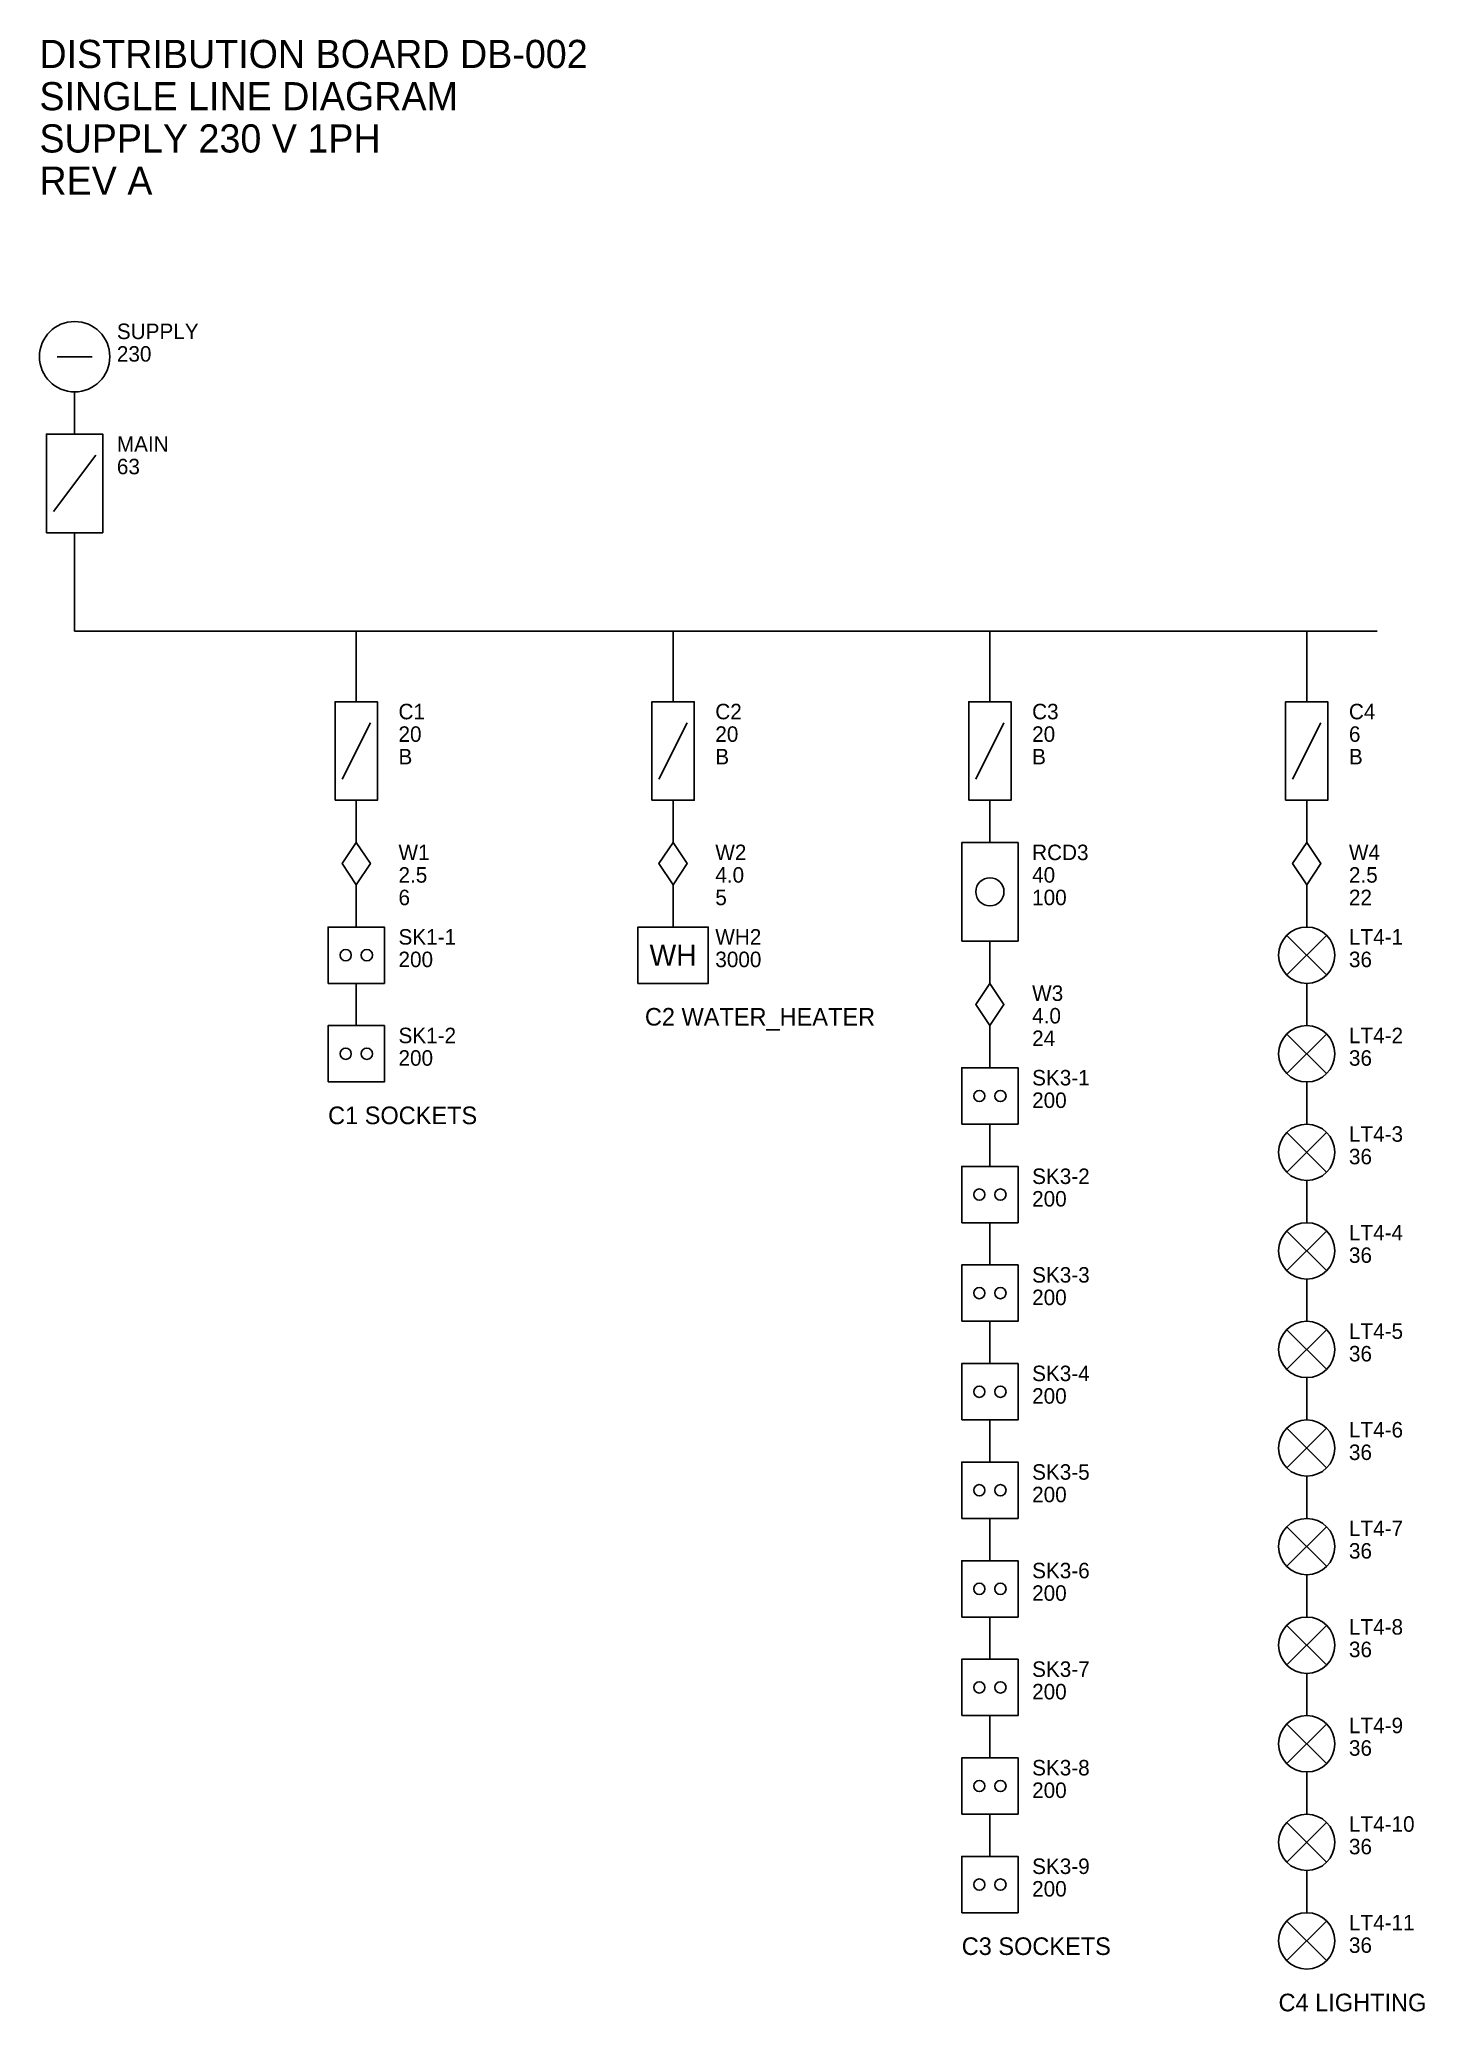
# Model space of a CAD drawing. Extents: x -45 to 152, y -196 to 84.
import ezdxf
from ezdxf.enums import TextEntityAlignment as Align

# ---------------------------------------------------------------- set-up
doc = ezdxf.new("R2010")
doc.units = 0
for name, color, linetype in [('ANNOTATION', 6, 'Continuous'), ('BUSBAR', 1, 'Continuous'), ('DEVICES', 7, 'Continuous'), ('LABELS', 170, 'Continuous'), ('LOADS', 3, 'Continuous'), ('TAGS', 8, 'Continuous'), ('WIRES', 5, 'Continuous')]:
    doc.layers.add(name, color=color, linetype=linetype)

# ---------------------------------------------------------------- blocks, each defined once
blk = doc.blocks.new('SUPPLY')
blk.add_line((-2.5, -5), (2.5, -5))
blk.add_circle((0, -5), 5)
at = {"layer": 'TAGS'}
for tag, p in [('TAG', (6, -2.5)), ('VOLTAGE_V', (6, -5.7))]:
    blk.add_attdef(tag, p, '', height=2.2, dxfattribs=at)
blk = doc.blocks.new('MAIN_SWITCH')
blk.add_line((-3, -11), (3, -3))
blk.add_lwpolyline([(-4, -14), (4, -14), (4, 0), (-4, 0)], close=True)
at = {"layer": 'TAGS'}
for tag, p in [('TAG', (6, -2.5)), ('RATING_A', (6, -5.7))]:
    blk.add_attdef(tag, p, '', height=2.2, dxfattribs=at)
blk = doc.blocks.new('MCB')
blk.add_line((-2, -11), (2, -3))
blk.add_lwpolyline([(-3, -14), (3, -14), (3, 0), (-3, 0)], close=True)
at = {"layer": 'TAGS'}
for tag, p in [('TAG', (6, -2.5)), ('RATING_A', (6, -5.7)), ('CURVE', (6, -8.9))]:
    blk.add_attdef(tag, p, '', height=2.2, dxfattribs=at)
blk = doc.blocks.new('CABLE')
blk.add_lwpolyline([(0, 0), (2, -3), (0, -6), (-2, -3)], close=True)
at = {"layer": 'TAGS'}
for tag, p in [('TAG', (6, -2.5)), ('SIZE_SQMM', (6, -5.7)), ('LENGTH_M', (6, -8.9))]:
    blk.add_attdef(tag, p, '', height=2.2, dxfattribs=at)
blk = doc.blocks.new('SOCKET')
blk.add_lwpolyline([(-4, -8), (4, -8), (4, 0), (-4, 0)], close=True)
for centre in [(-1.5, -4), (1.5, -4)]:
    blk.add_circle(centre, 0.8)
at = {"layer": 'TAGS'}
for tag, p in [('TAG', (6, -2.5)), ('LOAD_W', (6, -5.7))]:
    blk.add_attdef(tag, p, '', height=2.2, dxfattribs=at)
blk = doc.blocks.new('WATER_HEATER')
blk.add_lwpolyline([(-5, -8), (5, -8), (5, 0), (-5, 0)], close=True)
blk.add_text('WH', height=3).set_placement((0, -4), align=Align.MIDDLE_CENTER)
at = {"layer": 'TAGS'}
for tag, p in [('TAG', (6, -2.5)), ('LOAD_W', (6, -5.7))]:
    blk.add_attdef(tag, p, '', height=2.2, dxfattribs=at)
blk = doc.blocks.new('RCD')
blk.add_lwpolyline([(-4, -14), (4, -14), (4, 0), (-4, 0)], close=True)
blk.add_circle((0, -7), 2)
at = {"layer": 'TAGS'}
for tag, p in [('TAG', (6, -2.5)), ('RATING_A', (6, -5.7)), ('SENS_MA', (6, -8.9))]:
    blk.add_attdef(tag, p, '', height=2.2, dxfattribs=at)
blk = doc.blocks.new('LIGHT')
for p, q in [((-2.8, -1.2), (2.8, -6.8)), ((-2.8, -6.8), (2.8, -1.2))]:
    blk.add_line(p, q)
blk.add_circle((0, -4), 4)
at = {"layer": 'TAGS'}
for tag, p in [('TAG', (6, -2.5)), ('LOAD_W', (6, -5.7))]:
    blk.add_attdef(tag, p, '', height=2.2, dxfattribs=at)

msp = doc.modelspace()

# ---------------------------------------------------------------- linework, layer by layer
at = {"layer": 'BUSBAR'}
msp.add_line((-40, 0), (145, 0), dxfattribs=at)
at = {"layer": 'WIRES'}
for p, q in [((-40, 34), (-40, 28)), ((-40, 14), (-40, 0)), ((0, 0), (0, -10)), ((45, 0), (45, -10)), ((90, 0), (90, -10)), ((135, 0), (135, -10)), ((0, -24), (0, -30)), ((45, -24), (45, -30)), ((90, -24), (90, -30)), ((135, -24), (135, -30)), ((0, -36), (0, -42)), ((45, -36), (45, -42)), ((135, -36), (135, -42)), ((90, -44), (90, -50)), ((0, -50), (0, -56)), ((135, -50), (135, -56)), ((90, -56), (90, -62)), ((135, -64), (135, -70)), ((90, -70), (90, -76)), ((135, -78), (135, -84)), ((90, -84), (90, -90)), ((135, -92), (135, -98)), ((90, -98), (90, -104)), ((135, -106), (135, -112)), ((90, -112), (90, -118)), ((135, -120), (135, -126)), ((90, -126), (90, -132)), ((135, -134), (135, -140)), ((90, -140), (90, -146)), ((135, -148), (135, -154)), ((90, -154), (90, -160)), ((135, -162), (135, -168)), ((90, -168), (90, -174)), ((135, -176), (135, -182))]:
    msp.add_line(p, q, dxfattribs=at)

# ---------------------------------------------------------------- block references
at = {"layer": 'DEVICES'}
for name, p, values in [('SUPPLY', (-40, 44), {'TAG': 'SUPPLY', 'VOLTAGE_V': '230'}), ('MAIN_SWITCH', (-40, 28), {'TAG': 'MAIN', 'RATING_A': '63'}), ('MCB', (0, -10), {'TAG': 'C1', 'RATING_A': '20', 'CURVE': 'B'}), ('MCB', (45, -10), {'TAG': 'C2', 'RATING_A': '20', 'CURVE': 'B'}), ('MCB', (90, -10), {'TAG': 'C3', 'RATING_A': '20', 'CURVE': 'B'}), ('MCB', (135, -10), {'TAG': 'C4', 'RATING_A': '6', 'CURVE': 'B'}), ('CABLE', (0, -30), {'TAG': 'W1', 'SIZE_SQMM': '2.5', 'LENGTH_M': '6'}), ('CABLE', (45, -30), {'TAG': 'W2', 'SIZE_SQMM': '4.0', 'LENGTH_M': '5'}), ('RCD', (90, -30), {'TAG': 'RCD3', 'RATING_A': '40', 'SENS_MA': '100'}), ('CABLE', (135, -30), {'TAG': 'W4', 'SIZE_SQMM': '2.5', 'LENGTH_M': '22'}), ('CABLE', (90, -50), {'TAG': 'W3', 'SIZE_SQMM': '4.0', 'LENGTH_M': '24'})]:
    msp.add_blockref(name, p, dxfattribs=at).add_auto_attribs(values)
at = {"layer": 'LOADS'}
for name, p, values in [('SOCKET', (0, -42), {'TAG': 'SK1-1', 'LOAD_W': '200'}), ('WATER_HEATER', (45, -42), {'TAG': 'WH2', 'LOAD_W': '3000'}), ('LIGHT', (135, -42), {'TAG': 'LT4-1', 'LOAD_W': '36'}), ('SOCKET', (0, -56), {'TAG': 'SK1-2', 'LOAD_W': '200'}), ('LIGHT', (135, -56), {'TAG': 'LT4-2', 'LOAD_W': '36'}), ('SOCKET', (90, -62), {'TAG': 'SK3-1', 'LOAD_W': '200'}), ('LIGHT', (135, -70), {'TAG': 'LT4-3', 'LOAD_W': '36'}), ('SOCKET', (90, -76), {'TAG': 'SK3-2', 'LOAD_W': '200'}), ('LIGHT', (135, -84), {'TAG': 'LT4-4', 'LOAD_W': '36'}), ('SOCKET', (90, -90), {'TAG': 'SK3-3', 'LOAD_W': '200'}), ('LIGHT', (135, -98), {'TAG': 'LT4-5', 'LOAD_W': '36'}), ('SOCKET', (90, -104), {'TAG': 'SK3-4', 'LOAD_W': '200'}), ('LIGHT', (135, -112), {'TAG': 'LT4-6', 'LOAD_W': '36'}), ('SOCKET', (90, -118), {'TAG': 'SK3-5', 'LOAD_W': '200'}), ('LIGHT', (135, -126), {'TAG': 'LT4-7', 'LOAD_W': '36'}), ('SOCKET', (90, -132), {'TAG': 'SK3-6', 'LOAD_W': '200'}), ('LIGHT', (135, -140), {'TAG': 'LT4-8', 'LOAD_W': '36'}), ('SOCKET', (90, -146), {'TAG': 'SK3-7', 'LOAD_W': '200'}), ('LIGHT', (135, -154), {'TAG': 'LT4-9', 'LOAD_W': '36'}), ('SOCKET', (90, -160), {'TAG': 'SK3-8', 'LOAD_W': '200'}), ('LIGHT', (135, -168), {'TAG': 'LT4-10', 'LOAD_W': '36'}), ('SOCKET', (90, -174), {'TAG': 'SK3-9', 'LOAD_W': '200'}), ('LIGHT', (135, -182), {'TAG': 'LT4-11', 'LOAD_W': '36'})]:
    msp.add_blockref(name, p, dxfattribs=at).add_auto_attribs(values)

# ---------------------------------------------------------------- texts
at = {"layer": 'ANNOTATION'}
for s, p in [('DISTRIBUTION BOARD DB-002', (-45, 80)), ('SINGLE LINE DIAGRAM', (-45, 74)), ('SUPPLY 230 V 1PH', (-45, 68)), ('REV A', (-45, 62))]:
    msp.add_text(s, height=4, dxfattribs=at).set_placement(p)
at = {"layer": 'LABELS'}
for s, p in [('C2 WATER_HEATER', (41, -56)), ('C1 SOCKETS', (-4, -70)), ('C3 SOCKETS', (86, -188)), ('C4 LIGHTING', (131, -196))]:
    msp.add_text(s, height=2.5, dxfattribs=at).set_placement(p)

doc.saveas('drawing.dxf')
